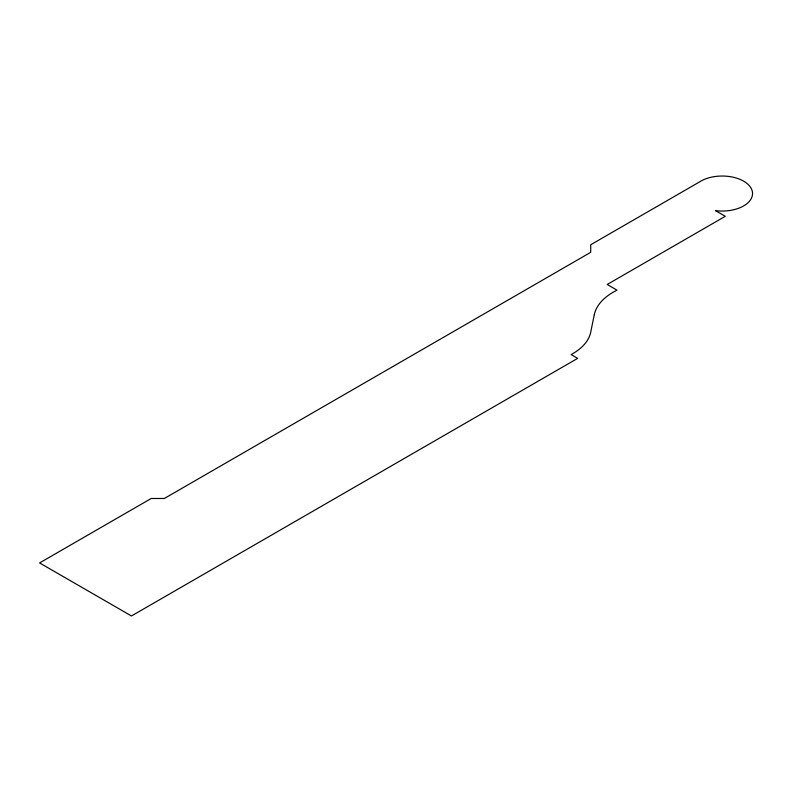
<?xml version="1.0" encoding="UTF-8"?>
<svg xmlns="http://www.w3.org/2000/svg" width="792" height="792" viewBox="0 0 792 792"><rect width="100%" height="100%" fill="white"/><g stroke="black" fill="none" stroke-linecap="round" stroke-linejoin="round"><path stroke-width="1.19" d="M594.287 314.711L590.693 332.293A62.677 36.184 0 0 1 571.101 354.568L577.665 358.36L131.462 615.968L39.6 562.934L151.213 498.485L164.34 498.485L590.713 252.321L590.713 244.748L702.336 180.309A30.334 17.513 0 0 1 751.628 189.288A30.334 17.513 0 0 1 715.453 210.613L725.304 216.295L607.187 284.486L617.027 290.169A66.023 38.115 0 0 0 594.287 314.711"/></g></svg>
